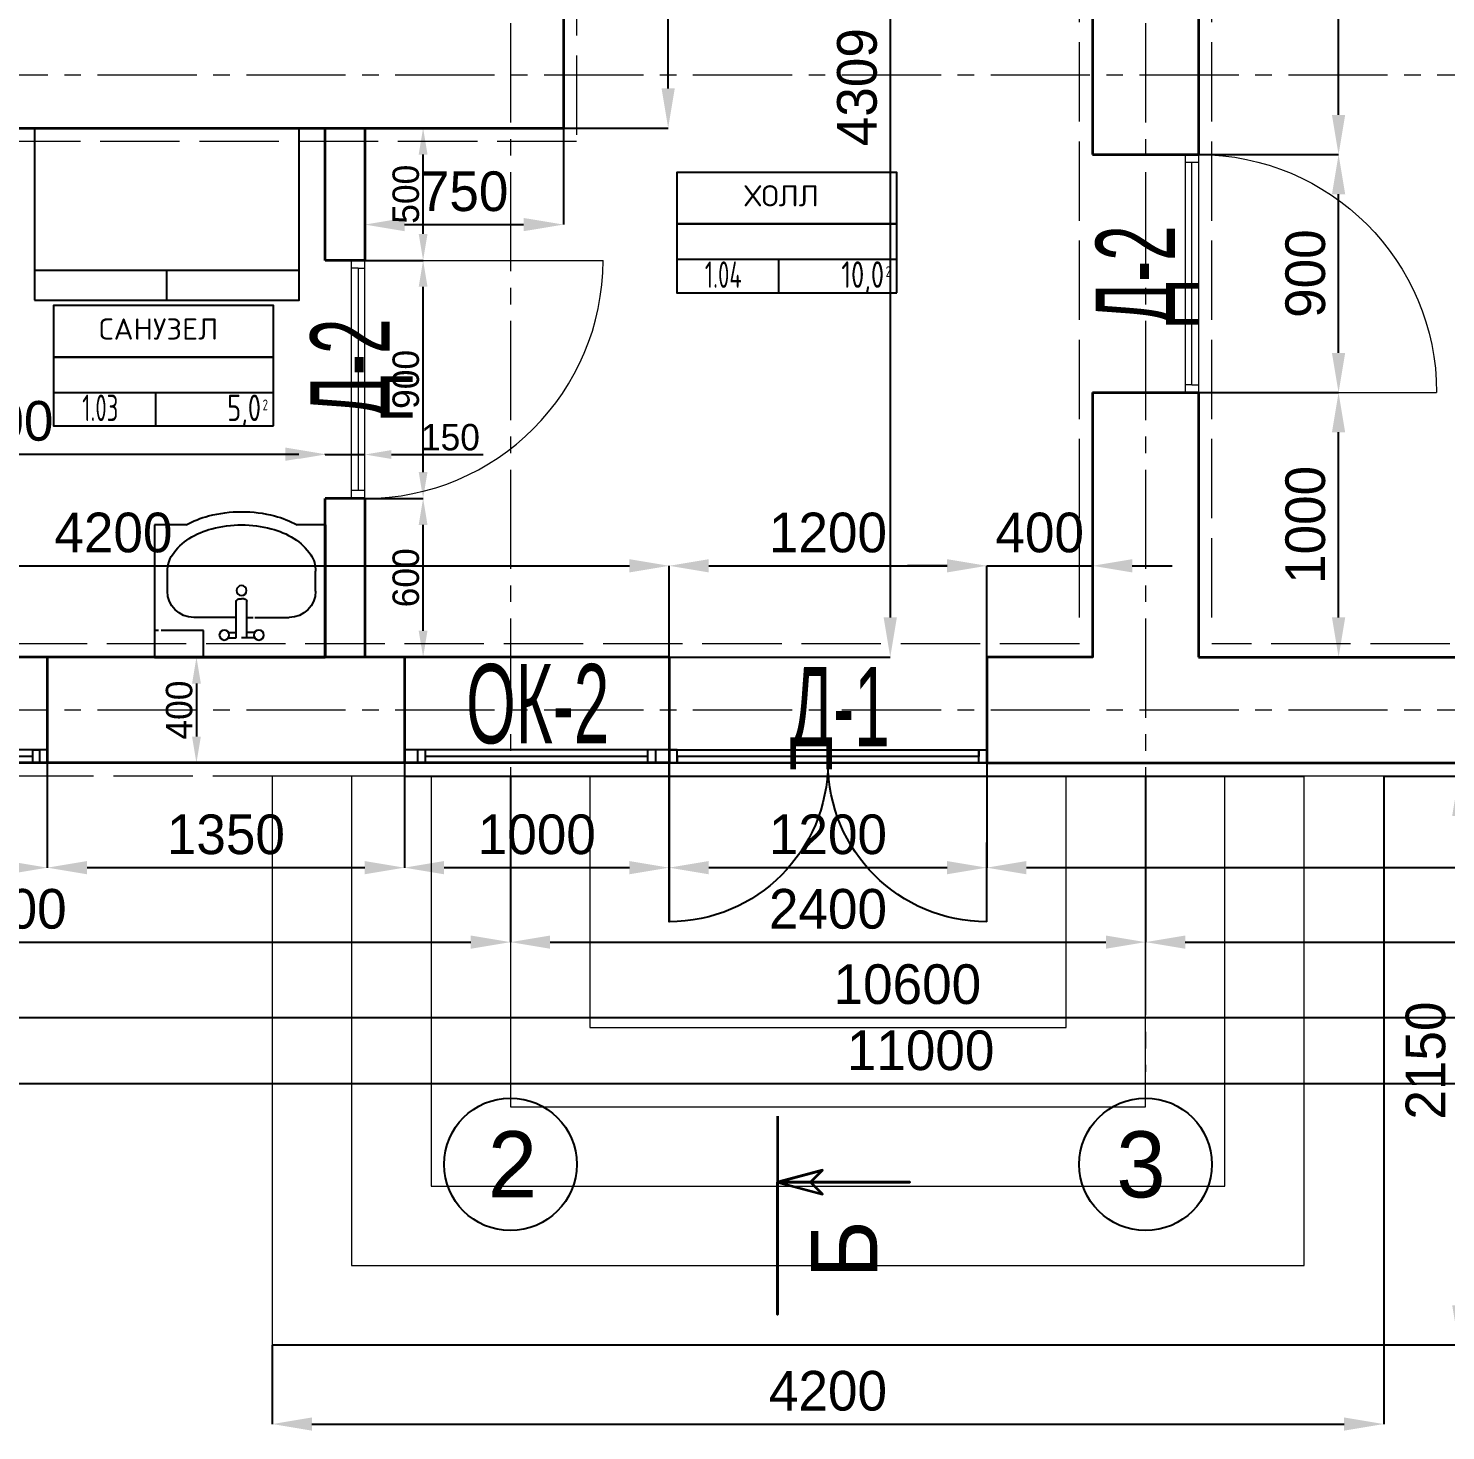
# Model space of a CAD drawing. Header units: millimetres. Extents: x 363119 to 453119, y -246250 to -184425.
# Drawn here: x 417033 to 422389, y -197335 to -192034 of the extents above; entities that cross this region are included whole.
import ezdxf
from ezdxf.enums import TextEntityAlignment as Align

# ---------------------------------------------------------------- set-up
doc = ezdxf.new("R2010")
doc.units = ezdxf.units.MM
doc.linetypes.add('ACAD_ISO02W100', pattern=[15, 12, -3])
doc.linetypes.add('CENTER2', pattern=[1.125, 0.75, -0.125, 0.125, -0.125])
for name, color, linetype, lineweight in [('ahsap', 222, 'Continuous', 13), ('Pencere No', 7, 'Continuous', 13), ('Н.С.', 7, 'Continuous', 35)]:
    doc.layers.add(name, color=color, linetype=linetype, lineweight=lineweight)
for name, color, linetype in [('AHSAP KAPI', 152, 'Continuous'), ('AKS', 252, 'CENTER2'), ('room_no', 7, 'Continuous'), ('SANTEH', 30, 'Continuous'), ('tefris', 8, 'Continuous')]:
    doc.layers.add(name, color=color, linetype=linetype)
doc.styles.add('1', font='ARIALN.TTF', dxfattribs={"width": 0.7})
doc.styles.add('CYRILLIC', font='cyriltlc.shx')
doc.styles.add('ROMANS', font='romans', dxfattribs={"width": 0.75})
doc.styles.add('YAZI', font='romans.shx')
doc.dimstyles.new('ISO-25', dxfattribs={"dimtxt": 100, "dimasz": 2.5, "dimexe": 1.25, "dimexo": 0.625, "dimtad": 1, "dimdec": 0, "dimtxsty": 'Standard', "dimcen": 2.5, "dimadec": 0, "dimazin": 0, "dimtfac": 1, "dimtdec": 0, "dimtmove": 0, "dimatfit": 3, "dimfxl": 0, "dimarcsym": 0})

# ---------------------------------------------------------------- blocks, each defined once
blk = doc.blocks.new('*D147')
at = {"layer": 'ahsap', "color": 0, "lineweight": -2}
for p, q in [((416510.2, -192410.7), (416507, -192410.7)), ((416508.2, -194260.7), (416508.2, -192560.7)), ((416510.2, -194410.7), (416507, -194410.7))]:
    blk.add_line(p, q, dxfattribs=at)
at = {"layer": 'ahsap', "color": 0}
for points in [[(416483.2, -192560.7), (416533.2, -192560.7), (416508.2, -192410.7)], [(416483.2, -194260.7), (416533.2, -194260.7), (416508.2, -194410.7)]]:
    blk.add_solid(points, dxfattribs=at)
at = {"layer": 'DEFPOINTS', "color": 0}
for p in [(416508.2, -192410.7), (417317.7, -192410.7), (417354.5, -194410.7)]:
    blk.add_point(p, dxfattribs=at)
at = {"layer": 'ahsap', "color": 0, "insert": (416383.2, -193342.6), "char_height": 150, "attachment_point": 5, "rotation": 90}
blk.add_mtext('2000', dxfattribs=at)
blk = doc.blocks.new('*D148')
at = {"layer": 'ahsap', "color": 0, "lineweight": -2}
for p, q in [((415054.7, -195202.9), (415054.7, -195772.9)), ((425654.7, -195202.9), (425654.7, -195772.9)), ((415204.7, -195772.7), (425504.7, -195772.7))]:
    blk.add_line(p, q, dxfattribs=at)
at = {"layer": 'ahsap', "color": 0}
for points in [[(415204.7, -195747.7), (415204.7, -195797.7), (415054.7, -195772.7)], [(425504.7, -195747.7), (425504.7, -195797.7), (425654.7, -195772.7)]]:
    blk.add_solid(points, dxfattribs=at)
at = {"layer": 'DEFPOINTS', "color": 0}
for p in [(415054.7, -195202.3), (425654.7, -195202.3), (425654.7, -195772.7)]:
    blk.add_point(p, dxfattribs=at)
at = {"layer": 'ahsap', "color": 0, "insert": (420354.7, -195647.7), "char_height": 150, "attachment_point": 5}
blk.add_mtext('10600', dxfattribs=at)
blk = doc.blocks.new('*D152')
at = {"layer": 'ahsap', "color": 0, "lineweight": -2}
for p, q in [((421254.7, -194862), (421254.7, -195488.2)), ((425654.7, -194862), (425654.7, -195488.2)), ((421404.7, -195487.9), (425504.7, -195487.9))]:
    blk.add_line(p, q, dxfattribs=at)
at = {"layer": 'ahsap', "color": 0}
for points in [[(421404.7, -195462.9), (421404.7, -195512.9), (421254.7, -195487.9)], [(425504.7, -195462.9), (425504.7, -195512.9), (425654.7, -195487.9)]]:
    blk.add_solid(points, dxfattribs=at)
at = {"layer": 'DEFPOINTS', "color": 0}
for p in [(421254.7, -194861.3), (425654.7, -194861.3), (425654.7, -195487.9)]:
    blk.add_point(p, dxfattribs=at)
at = {"layer": 'ahsap', "color": 0, "insert": (423454.7, -195362.9), "char_height": 150, "attachment_point": 5}
blk.add_mtext('4400', dxfattribs=at)
blk = doc.blocks.new('*D154')
at = {"layer": 'ahsap', "color": 0, "lineweight": -2}
for p, q in [((414904.7, -194861.3), (414904.7, -196023.1)), ((425904.7, -194861.3), (425904.7, -196023.1)), ((415054.7, -196022.9), (425754.7, -196022.9))]:
    blk.add_line(p, q, dxfattribs=at)
at = {"layer": 'ahsap', "color": 0}
for points in [[(415054.7, -195997.9), (415054.7, -196047.9), (414904.7, -196022.9)], [(425754.7, -195997.9), (425754.7, -196047.9), (425904.7, -196022.9)]]:
    blk.add_solid(points, dxfattribs=at)
at = {"layer": 'DEFPOINTS', "color": 0}
for p in [(414904.7, -194860.7), (425904.7, -194860.7), (425904.7, -196022.9)]:
    blk.add_point(p, dxfattribs=at)
at = {"layer": 'ahsap', "color": 0, "insert": (420404.7, -195897.9), "char_height": 150, "attachment_point": 5}
blk.add_mtext('11000', dxfattribs=at)
blk = doc.blocks.new('*D155')
at = {"layer": 'ahsap', "color": 0, "lineweight": -2}
for p, q in [((415054.7, -194861.3), (415054.7, -195488.2)), ((418854.7, -194862.6), (418854.7, -195488.2)), ((415204.7, -195487.9), (418704.7, -195487.9))]:
    blk.add_line(p, q, dxfattribs=at)
at = {"layer": 'ahsap', "color": 0}
for points in [[(415204.7, -195462.9), (415204.7, -195512.9), (415054.7, -195487.9)], [(418704.7, -195462.9), (418704.7, -195512.9), (418854.7, -195487.9)]]:
    blk.add_solid(points, dxfattribs=at)
at = {"layer": 'DEFPOINTS', "color": 0}
for p in [(415054.7, -194860.7), (418854.7, -194862), (418854.7, -195487.9)]:
    blk.add_point(p, dxfattribs=at)
at = {"layer": 'ahsap', "color": 0, "insert": (416954.7, -195362.9), "char_height": 150, "attachment_point": 5}
blk.add_mtext('3800', dxfattribs=at)
blk = doc.blocks.new('*D156')
at = {"layer": 'ahsap', "color": 0, "lineweight": -2}
for p, q in [((418854.7, -194863.2), (418854.7, -195488.2)), ((421254.7, -194863.2), (421254.7, -195488.2)), ((419004.7, -195487.9), (421104.7, -195487.9))]:
    blk.add_line(p, q, dxfattribs=at)
at = {"layer": 'ahsap', "color": 0}
for points in [[(419004.7, -195462.9), (419004.7, -195512.9), (418854.7, -195487.9)], [(421104.7, -195462.9), (421104.7, -195512.9), (421254.7, -195487.9)]]:
    blk.add_solid(points, dxfattribs=at)
at = {"layer": 'DEFPOINTS', "color": 0}
for p in [(418854.7, -194862.6), (421254.7, -194862.6), (421254.7, -195487.9)]:
    blk.add_point(p, dxfattribs=at)
at = {"layer": 'ahsap', "color": 0, "insert": (420054.7, -195362.9), "char_height": 150, "attachment_point": 5}
blk.add_mtext('2400', dxfattribs=at)
blk = doc.blocks.new('Дверь 1200')
blk.add_line((383630.8, -106584.6), (383630.8, -106534.6))
at = {"layer": 'AHSAP KAPI'}
blk.add_lwpolyline([(382430.8, -106559.6), (382430.8, -106534.6), (382460.8, -106534.6), (382460.8, -106584.6), (382430.8, -106584.6), (382430.8, -106559.6), (382430.8, -106584.6), (382460.8, -106584.6), (383601.3, -106584.6), (383630.8, -106584.6), (383631.3, -106534.6), (383601.3, -106534.6), (383601.3, -106584.6), (383601.3, -106559.6), (382460.8, -106559.6), (382460.8, -106534.6), (383601.3, -106534.6), (382430.8, -106534.6), (382460.8, -106534.6), (382430.8, -106534.6), (382430.8, -105934.6), (382430.8, -106534.6), (383631.3, -106534.6), (383630.8, -105934.6)], dxfattribs=at)
for centre, start, end in [((382430.8, -106534.6), 360, 90), ((383631.3, -106534.6), 90.0426, 180)]:
    blk.add_arc(centre, 600, start, end, dxfattribs=at)
blk = doc.blocks.new('Дверь 900')
at = {"layer": 'AHSAP KAPI', "lineweight": 5}
for p, q in [((355708.5, -118407.4), (355708.5, -117507.4)), ((356608.5, -118407.4), (355708.5, -118407.4)), ((355738.5, -118432.4), (355738.5, -118407.4)), ((356578.5, -118407.4), (356578.5, -118457.4)), ((356608.5, -118457.4), (355708.5, -118457.4)), ((355738.5, -118432.4), (356578.5, -118432.4)), ((355738.5, -118432.4), (355738.5, -118457.4))]:
    blk.add_line(p, q, dxfattribs=at)
for points in [[(355708.5, -118457.4), (355708.5, -118407.4)], [(356608.5, -118457.4), (356608.5, -118407.4)]]:
    blk.add_lwpolyline(points, dxfattribs=at)
blk.add_arc((355708.5, -118407.4), 900, 0, 90, dxfattribs=at)
blk = doc.blocks.new('*D158')
at = {"layer": 'ahsap', "color": 0, "lineweight": -2}
for p, q in [((421455.3, -193410.7), (421984.4, -193410.7)), ((421984.1, -194260.7), (421984.1, -193560.7)), ((421455.3, -194410.7), (421984.4, -194410.7))]:
    blk.add_line(p, q, dxfattribs=at)
at = {"layer": 'ahsap', "color": 0}
for points in [[(421959.1, -193560.7), (422009.1, -193560.7), (421984.1, -193410.7)], [(421959.1, -194260.7), (422009.1, -194260.7), (421984.1, -194410.7)]]:
    blk.add_solid(points, dxfattribs=at)
at = {"layer": 'DEFPOINTS', "color": 0}
for p in [(421454.7, -193410.7), (421984.1, -193410.7), (421454.7, -194410.7)]:
    blk.add_point(p, dxfattribs=at)
at = {"layer": 'ahsap', "color": 0, "insert": (421859.1, -193910.7), "char_height": 150, "attachment_point": 5, "rotation": 90}
blk.add_mtext('1000', dxfattribs=at)
blk = doc.blocks.new('*D183')
at = {"layer": 'ahsap', "color": 0, "lineweight": -2}
for p, q in [((421455.3, -192510.7), (421984.4, -192510.7)), ((421984.1, -193260.7), (421984.1, -192660.7)), ((421455.3, -193410.7), (421984.4, -193410.7))]:
    blk.add_line(p, q, dxfattribs=at)
at = {"layer": 'ahsap', "color": 0}
for points in [[(421959.1, -192660.7), (422009.1, -192660.7), (421984.1, -192510.7)], [(421959.1, -193260.7), (422009.1, -193260.7), (421984.1, -193410.7)]]:
    blk.add_solid(points, dxfattribs=at)
at = {"layer": 'DEFPOINTS', "color": 0}
for p in [(421454.7, -192510.7), (421984.1, -192510.7), (421454.7, -193410.7)]:
    blk.add_point(p, dxfattribs=at)
at = {"layer": 'ahsap', "color": 0, "insert": (421859.1, -192960.7), "char_height": 150, "attachment_point": 5, "rotation": 90}
blk.add_mtext('900', dxfattribs=at)
blk = doc.blocks.new('*D184')
at = {"layer": 'ahsap', "color": 0, "lineweight": -2}
for p, q in [((421455.3, -187210.7), (421984.4, -187210.7)), ((421984.1, -192360.7), (421984.1, -187360.7)), ((421455.3, -192510.7), (421984.4, -192510.7))]:
    blk.add_line(p, q, dxfattribs=at)
at = {"layer": 'ahsap', "color": 0}
for points in [[(421959.1, -187360.7), (422009.1, -187360.7), (421984.1, -187210.7)], [(421959.1, -192360.7), (422009.1, -192360.7), (421984.1, -192510.7)]]:
    blk.add_solid(points, dxfattribs=at)
at = {"layer": 'DEFPOINTS', "color": 0}
for p in [(421454.7, -187210.7), (421984.1, -187210.7), (421454.7, -192510.7)]:
    blk.add_point(p, dxfattribs=at)
at = {"layer": 'ahsap', "color": 0, "insert": (421859.1, -189860.7), "char_height": 150, "attachment_point": 5, "rotation": 90}
blk.add_mtext('5300', dxfattribs=at)
blk = doc.blocks.new('*D196')
at = {"layer": 'ahsap', "color": 0, "lineweight": -2}
for p, q in [((415254.7, -194410.1), (415254.7, -194065.1)), ((415404.7, -194065.3), (419304.3, -194065.3)), ((419454.3, -194410.1), (419454.3, -194065.1))]:
    blk.add_line(p, q, dxfattribs=at)
at = {"layer": 'ahsap', "color": 0}
for points in [[(415404.7, -194040.3), (415404.7, -194090.3), (415254.7, -194065.3)], [(419304.3, -194040.3), (419304.3, -194090.3), (419454.3, -194065.3)]]:
    blk.add_solid(points, dxfattribs=at)
at = {"layer": 'DEFPOINTS', "color": 0}
for p in [(419454.3, -194065.3), (415254.7, -194410.7), (419454.3, -194410.7)]:
    blk.add_point(p, dxfattribs=at)
at = {"layer": 'ahsap', "color": 0, "insert": (417354.5, -193940.3), "char_height": 150, "attachment_point": 5}
blk.add_mtext('4200', dxfattribs=at)
blk = doc.blocks.new('*D197')
at = {"layer": 'ahsap', "color": 0, "lineweight": -2}
for p, q in [((419454.3, -194410.1), (419454.3, -194065.1)), ((419604.3, -194065.3), (420504.7, -194065.3)), ((420654.7, -194410.1), (420654.7, -194065.1))]:
    blk.add_line(p, q, dxfattribs=at)
at = {"layer": 'ahsap', "color": 0}
for points in [[(419604.3, -194040.3), (419604.3, -194090.3), (419454.3, -194065.3)], [(420504.7, -194040.3), (420504.7, -194090.3), (420654.7, -194065.3)]]:
    blk.add_solid(points, dxfattribs=at)
at = {"layer": 'DEFPOINTS', "color": 0}
for p in [(420654.7, -194065.3), (419454.3, -194410.7), (420654.7, -194410.7)]:
    blk.add_point(p, dxfattribs=at)
at = {"layer": 'ahsap', "color": 0, "insert": (420054.5, -193940.3), "char_height": 150, "attachment_point": 5}
blk.add_mtext('1200', dxfattribs=at)
blk = doc.blocks.new('*D198')
at = {"layer": 'ahsap', "color": 0, "lineweight": -2}
for p, q in [((420504.7, -194065.3), (420354.7, -194065.3)), ((420654.7, -194410.1), (420654.7, -194065.1)), ((420654.7, -194065.3), (421054.7, -194065.3)), ((421054.7, -194410.1), (421054.7, -194065.1)), ((421204.7, -194065.3), (421354.7, -194065.3))]:
    blk.add_line(p, q, dxfattribs=at)
at = {"layer": 'ahsap', "color": 0}
for points in [[(420504.7, -194040.3), (420504.7, -194090.3), (420654.7, -194065.3)], [(421204.7, -194040.3), (421204.7, -194090.3), (421054.7, -194065.3)]]:
    blk.add_solid(points, dxfattribs=at)
at = {"layer": 'DEFPOINTS', "color": 0}
for p in [(421054.7, -194065.3), (420654.7, -194410.7), (421054.7, -194410.7)]:
    blk.add_point(p, dxfattribs=at)
at = {"layer": 'ahsap', "color": 0, "insert": (420854.7, -193940.3), "char_height": 150, "attachment_point": 5}
blk.add_mtext('400', dxfattribs=at)
blk = doc.blocks.new('*D200')
at = {"layer": 'ahsap', "color": 0, "lineweight": -2}
for p, q in [((417555.1, -194410.7), (417668.6, -194410.7)), ((417668.3, -194510.7), (417668.3, -194710.7)), ((417555.1, -194810.7), (417668.6, -194810.7))]:
    blk.add_line(p, q, dxfattribs=at)
at = {"layer": 'ahsap', "color": 0}
for points in [[(417651.6, -194510.7), (417685, -194510.7), (417668.3, -194410.7)], [(417651.6, -194710.7), (417685, -194710.7), (417668.3, -194810.7)]]:
    blk.add_solid(points, dxfattribs=at)
at = {"layer": 'DEFPOINTS', "color": 0}
for p in [(417554.5, -194410.7), (417554.5, -194810.7), (417668.3, -194810.7)]:
    blk.add_point(p, dxfattribs=at)
at = {"layer": 'ahsap', "color": 0, "insert": (417603.3, -194610.7), "char_height": 100, "attachment_point": 5, "rotation": 90}
blk.add_mtext('400', dxfattribs=at)
blk = doc.blocks.new('*D203')
at = {"layer": 'ahsap', "color": 0, "lineweight": -2}
for p, q in [((415654.7, -193641.4), (415654.7, -193644.7)), ((415804.7, -193643.4), (418004.7, -193643.4)), ((418154.7, -193641.4), (418154.7, -193644.7))]:
    blk.add_line(p, q, dxfattribs=at)
at = {"layer": 'ahsap', "color": 0}
for points in [[(415804.7, -193618.4), (415804.7, -193668.4), (415654.7, -193643.4)], [(418004.7, -193618.4), (418004.7, -193668.4), (418154.7, -193643.4)]]:
    blk.add_solid(points, dxfattribs=at)
at = {"layer": 'DEFPOINTS', "color": 0}
for p in [(415654.7, -192410.7), (418154.7, -192410.7), (418154.7, -193643.4)]:
    blk.add_point(p, dxfattribs=at)
at = {"layer": 'ahsap', "color": 0, "insert": (416904.7, -193518.4), "char_height": 150, "attachment_point": 5}
blk.add_mtext('2500', dxfattribs=at)
blk = doc.blocks.new('*D204')
at = {"layer": 'ahsap', "color": 0, "lineweight": -2}
for p, q in [((418054.7, -193644.7), (417954.7, -193644.7)), ((418154.7, -193644), (418154.7, -193644.4)), ((418154.7, -193644.7), (418304.7, -193644.7)), ((418304.7, -193644), (418304.7, -193644.4)), ((418404.7, -193644.7), (418751.4, -193644.7))]:
    blk.add_line(p, q, dxfattribs=at)
at = {"layer": 'ahsap', "color": 0}
for points in [[(418054.7, -193628), (418054.7, -193661.3), (418154.7, -193644.7)], [(418404.7, -193628), (418404.7, -193661.3), (418304.7, -193644.7)]]:
    blk.add_solid(points, dxfattribs=at)
at = {"layer": 'DEFPOINTS', "color": 0}
for p in [(418154.7, -193644.7), (418304.7, -193644.7), (418304.7, -193644.7)]:
    blk.add_point(p, dxfattribs=at)
at = {"layer": 'ahsap', "color": 0, "insert": (418628, -193579.7), "char_height": 100, "attachment_point": 5}
blk.add_mtext('150', dxfattribs=at)
blk = doc.blocks.new('roomno')
for p, q in [((1100.8, 344.4), (0, 344.4)), ((0, 344.4), (1100.8, 344.4)), ((1100.8, 165.9), (0, 165.9)), ((510.8, 0), (510.8, 165.9))]:
    blk.add_line(p, q)
blk.add_lwpolyline([(1100.8, 0), (1100.8, 602.5), (0, 602.5), (0, 0)], close=True)
at = {"style": 'CYRILLIC'}
for p in [(536.3, 498.9), (536.3, 373.6)]:
    blk.add_attdef('KOMNATA', text='', height=79.8, dxfattribs=at).set_placement(p, align=Align.CENTER)
at = {"style": 'ROMANS'}
for tag, width, p in [('LOBBY', 0.7, (533.4, 200.2)), ('001', 0.6, (233.3, 24.6))]:
    blk.add_attdef(tag, text='', height=107.8, dxfattribs=dict(at, width=width)).set_placement(p, align=Align.CENTER)
at = {"style": 'ROMANS', "width": 0.7}
blk.add_attdef('M', text='', height=107.8, dxfattribs=at).set_placement((1037.5, 24.8), align=Align.RIGHT)
blk.add_attdef('2', (1045.5, 78.9), '', height=53.9, dxfattribs=at)
blk = doc.blocks.new('Раковина')
at = {"layer": 'SANTEH', "color": 7}
for p, q in [((200378.1, 127107.9), (200878.1, 127107.9)), ((200378.1, 126988.4), (200378.1, 127107.9)), ((200777.8, 127092.5), (200777.8, 127107.9)), ((200628.1, 127058.9), (200553.1, 127058.9)), ((200777.8, 126922.7), (200777.8, 127083.1)), ((200728.1, 126798.9), (200728.1, 126958.9)), ((200877.8, 126922.7), (200777.8, 126922.7)), ((200784.9, 126827.6), (200784.9, 126798.9)), ((200804.9, 126828.3), (200804.9, 126798.9)), ((200657.9, 126788.9), (200657.9, 126778.9)), ((200657.9, 126768.9), (200657.9, 126778.9)), ((200804.9, 126798.9), (200667.9, 126798.9)), ((200804.9, 126729.4), (200804.9, 126778.9)), ((200804.9, 126758.9), (200667.9, 126758.9)), ((200728.1, 126758.9), (200728.1, 126735.4)), ((200728.1, 126728.3), (200728.1, 126598.9)), ((200784.9, 126730.1), (200784.9, 126758.9)), ((200378.1, 126462.9), (200378.1, 126569.3)), ((200628.1, 126498.9), (200553.1, 126498.9))]:
    blk.add_line(p, q, dxfattribs=at)
for points in [[(200553.1, 127058.9, 0.147373), (200491, 127040.1, 0.107136), (200429.4, 126976.8, 0.076468), (200392.4, 126890.7, 0.063415), (200378.1, 126778.9, 0.063415), (200392.4, 126667, 0.076468), (200429.4, 126580.9, 0.107136), (200491, 126517.6, 0.147373), (200553.1, 126498.9, 0.147373)], [(200378.1, 126988.4, 0.064268), (200344, 126903.3, 0.063415), (200328.1, 126778.9, 0.063415), (200344, 126654.4, 0.064268), (200378.1, 126569.3, 0.107136)]]:
    blk.add_lwpolyline(points, format="xyb", dxfattribs=at)
for centre in [(200794.4, 126844), (200626.4, 126778.9), (200794.4, 126713.7)]:
    blk.add_circle(centre, 18.9, dxfattribs=at)
for centre, radius, start, end in [((200628.1, 126958.9), 100, 0, 90), ((200667.9, 126788.9), 10, 90, 180), ((200667.9, 126768.9), 10, 180, 270), ((200628.1, 126598.9), 100, 270, 0)]:
    blk.add_arc(centre, radius, start, end, dxfattribs=at)
at = {"layer": 'Н.С.', "ltscale": 100}
for p in [(200878.1, 127107.9), (200378.1, 126462.9)]:
    blk.add_line(p, (200878.1, 126462.9), dxfattribs=at)
blk = doc.blocks.new('*D206')
at = {"layer": 'ahsap', "color": 0, "lineweight": -2}
for p, q in [((420105.3, -190101.3), (420290.3, -190101.3)), ((420290, -190251.3), (420290, -194260.7)), ((419454.9, -194410.7), (420290.3, -194410.7))]:
    blk.add_line(p, q, dxfattribs=at)
at = {"layer": 'ahsap', "color": 0}
for points in [[(420265, -190251.3), (420315, -190251.3), (420290, -190101.3)], [(420265, -194260.7), (420315, -194260.7), (420290, -194410.7)]]:
    blk.add_solid(points, dxfattribs=at)
at = {"layer": 'DEFPOINTS', "color": 0}
for p in [(420104.7, -190101.3), (419454.3, -194410.7), (420290, -194410.7)]:
    blk.add_point(p, dxfattribs=at)
at = {"layer": 'ahsap', "color": 0, "insert": (420165, -192256), "char_height": 150, "attachment_point": 5, "rotation": 90}
blk.add_mtext('4309', dxfattribs=at)
blk = doc.blocks.new('*D207')
at = {"layer": 'ahsap', "color": 0, "lineweight": -2}
for p, q in [((418304.7, -192411.3), (418304.7, -192775.7)), ((419054.7, -192411.3), (419054.7, -192775.7)), ((418454.7, -192775.4), (418904.7, -192775.4))]:
    blk.add_line(p, q, dxfattribs=at)
at = {"layer": 'ahsap', "color": 0}
for points in [[(418454.7, -192750.4), (418454.7, -192800.4), (418304.7, -192775.4)], [(418904.7, -192750.4), (418904.7, -192800.4), (419054.7, -192775.4)]]:
    blk.add_solid(points, dxfattribs=at)
at = {"layer": 'DEFPOINTS', "color": 0}
for p in [(418304.7, -192410.7), (419054.7, -192410.7), (419054.7, -192775.4)]:
    blk.add_point(p, dxfattribs=at)
at = {"layer": 'ahsap', "color": 0, "insert": (418679.7, -192650.4), "char_height": 150, "attachment_point": 5}
blk.add_mtext('750', dxfattribs=at)
blk = doc.blocks.new('pencere')
at = {"layer": 'AHSAP KAPI'}
for p, q in [((0, 2.5), (0, -2.5)), ((0, 2.5), (100, 2.5)), ((5, 2.5), (5, -2.5)), ((8, 2.5), (8, -2.5)), ((8, 0), (92, 0)), ((92, 2.5), (92, -2.5)), ((95, 2.5), (95, -2.5)), ((100, 2.5), (100, -2.5)), ((0, -2.5), (100, -2.5))]:
    blk.add_line(p, q, dxfattribs=at)
blk = doc.blocks.new('*D458')
at = {"layer": 'ahsap', "color": 0, "lineweight": -2}
for p, q in [((418305.3, -193810.7), (418525, -193810.7)), ((418524.8, -194310.7), (418524.8, -193910.7)), ((418305.3, -194410.7), (418525, -194410.7))]:
    blk.add_line(p, q, dxfattribs=at)
at = {"layer": 'ahsap', "color": 0}
for points in [[(418508.1, -193910.7), (418541.4, -193910.7), (418524.8, -193810.7)], [(418508.1, -194310.7), (418541.4, -194310.7), (418524.8, -194410.7)]]:
    blk.add_solid(points, dxfattribs=at)
at = {"layer": 'DEFPOINTS', "color": 0}
for p in [(418304.7, -193810.7), (418524.8, -193810.7), (418304.7, -194410.7)]:
    blk.add_point(p, dxfattribs=at)
at = {"layer": 'ahsap', "color": 0, "insert": (418459.8, -194110.7), "char_height": 100, "attachment_point": 5, "rotation": 90}
blk.add_mtext('600', dxfattribs=at)
blk = doc.blocks.new('*D459')
at = {"layer": 'ahsap', "color": 0, "lineweight": -2}
for p, q in [((418305.3, -192910.7), (418525, -192910.7)), ((418524.8, -193710.7), (418524.8, -193010.7)), ((418305.3, -193810.7), (418525, -193810.7))]:
    blk.add_line(p, q, dxfattribs=at)
at = {"layer": 'ahsap', "color": 0}
for points in [[(418508.1, -193010.7), (418541.4, -193010.7), (418524.8, -192910.7)], [(418508.1, -193710.7), (418541.4, -193710.7), (418524.8, -193810.7)]]:
    blk.add_solid(points, dxfattribs=at)
at = {"layer": 'DEFPOINTS', "color": 0}
for p in [(418304.7, -192910.7), (418524.8, -192910.7), (418304.7, -193810.7)]:
    blk.add_point(p, dxfattribs=at)
at = {"layer": 'ahsap', "color": 0, "insert": (418459.8, -193360.7), "char_height": 100, "attachment_point": 5, "rotation": 90}
blk.add_mtext('900', dxfattribs=at)
blk = doc.blocks.new('*D460')
at = {"layer": 'ahsap', "color": 0, "lineweight": -2}
for p, q in [((418305.3, -192410.7), (418525, -192410.7)), ((418524.8, -192810.7), (418524.8, -192510.7)), ((418305.3, -192910.7), (418525, -192910.7))]:
    blk.add_line(p, q, dxfattribs=at)
at = {"layer": 'ahsap', "color": 0}
for points in [[(418508.1, -192510.7), (418541.4, -192510.7), (418524.8, -192410.7)], [(418508.1, -192810.7), (418541.4, -192810.7), (418524.8, -192910.7)]]:
    blk.add_solid(points, dxfattribs=at)
at = {"layer": 'DEFPOINTS', "color": 0}
for p in [(418304.7, -192410.7), (418524.8, -192410.7), (418304.7, -192910.7)]:
    blk.add_point(p, dxfattribs=at)
at = {"layer": 'ahsap', "color": 0, "insert": (418459.8, -192660.7), "char_height": 100, "attachment_point": 5, "rotation": 90}
blk.add_mtext('500', dxfattribs=at)
blk = doc.blocks.new('*D461')
at = {"layer": 'ahsap', "color": 0, "lineweight": -2}
for p, q in [((419055.3, -191160.3), (419451, -191160.3)), ((419450.8, -192260.7), (419450.8, -191310.3)), ((419055.3, -192410.7), (419451, -192410.7))]:
    blk.add_line(p, q, dxfattribs=at)
at = {"layer": 'ahsap', "color": 0}
for points in [[(419425.8, -191310.3), (419475.8, -191310.3), (419450.8, -191160.3)], [(419425.8, -192260.7), (419475.8, -192260.7), (419450.8, -192410.7)]]:
    blk.add_solid(points, dxfattribs=at)
at = {"layer": 'DEFPOINTS', "color": 0}
for p in [(419054.7, -191160.3), (419450.8, -191160.3), (419054.7, -192410.7)]:
    blk.add_point(p, dxfattribs=at)
at = {"layer": 'ahsap', "color": 0, "insert": (419325.8, -191785.5), "char_height": 150, "attachment_point": 5, "rotation": 90}
blk.add_mtext('1250', dxfattribs=at)
blk = doc.blocks.new('*D498')
at = {"layer": 'ahsap', "color": 0, "lineweight": -2}
for p, q in [((416404.7, -194811.3), (416404.7, -195206.7)), ((417104.7, -194811.3), (417104.7, -195206.7)), ((416554.7, -195206.4), (416954.7, -195206.4))]:
    blk.add_line(p, q, dxfattribs=at)
at = {"layer": 'ahsap', "color": 0}
for points in [[(416554.7, -195181.4), (416554.7, -195231.4), (416404.7, -195206.4)], [(416954.7, -195181.4), (416954.7, -195231.4), (417104.7, -195206.4)]]:
    blk.add_solid(points, dxfattribs=at)
at = {"layer": 'DEFPOINTS', "color": 0}
for p in [(416404.7, -194810.7), (417104.7, -194810.7), (417104.7, -195206.4)]:
    blk.add_point(p, dxfattribs=at)
at = {"layer": 'ahsap', "color": 0, "insert": (416754.7, -195081.4), "char_height": 150, "attachment_point": 5}
blk.add_mtext('700', dxfattribs=at)
blk = doc.blocks.new('*D499')
at = {"layer": 'ahsap', "color": 0, "lineweight": -2}
for p, q in [((417104.7, -194811.3), (417104.7, -195206.7)), ((418454.3, -194811.3), (418454.3, -195206.7)), ((417254.7, -195206.4), (418304.3, -195206.4))]:
    blk.add_line(p, q, dxfattribs=at)
at = {"layer": 'ahsap', "color": 0}
for points in [[(417254.7, -195181.4), (417254.7, -195231.4), (417104.7, -195206.4)], [(418304.3, -195181.4), (418304.3, -195231.4), (418454.3, -195206.4)]]:
    blk.add_solid(points, dxfattribs=at)
at = {"layer": 'DEFPOINTS', "color": 0}
for p in [(417104.7, -194810.7), (418454.3, -194810.7), (418454.3, -195206.4)]:
    blk.add_point(p, dxfattribs=at)
at = {"layer": 'ahsap', "color": 0, "insert": (417779.5, -195081.4), "char_height": 150, "attachment_point": 5}
blk.add_mtext('1350', dxfattribs=at)
blk = doc.blocks.new('*D500')
at = {"layer": 'ahsap', "color": 0, "lineweight": -2}
for p, q in [((418454.3, -194811.3), (418454.3, -195206.7)), ((419454.3, -194811.3), (419454.3, -195206.7)), ((418604.3, -195206.4), (419304.3, -195206.4))]:
    blk.add_line(p, q, dxfattribs=at)
at = {"layer": 'ahsap', "color": 0}
for points in [[(418604.3, -195181.4), (418604.3, -195231.4), (418454.3, -195206.4)], [(419304.3, -195181.4), (419304.3, -195231.4), (419454.3, -195206.4)]]:
    blk.add_solid(points, dxfattribs=at)
at = {"layer": 'DEFPOINTS', "color": 0}
for p in [(418454.3, -194810.7), (419454.3, -194810.7), (419454.3, -195206.4)]:
    blk.add_point(p, dxfattribs=at)
at = {"layer": 'ahsap', "color": 0, "insert": (418954.3, -195081.4), "char_height": 150, "attachment_point": 5}
blk.add_mtext('1000', dxfattribs=at)
blk = doc.blocks.new('*D501')
at = {"layer": 'ahsap', "color": 0, "lineweight": -2}
for p, q in [((419454.3, -194811.3), (419454.3, -195206.7)), ((420654.7, -194812.2), (420654.7, -195206.7)), ((419604.3, -195206.4), (420504.7, -195206.4))]:
    blk.add_line(p, q, dxfattribs=at)
at = {"layer": 'ahsap', "color": 0}
for points in [[(419604.3, -195181.4), (419604.3, -195231.4), (419454.3, -195206.4)], [(420504.7, -195181.4), (420504.7, -195231.4), (420654.7, -195206.4)]]:
    blk.add_solid(points, dxfattribs=at)
at = {"layer": 'DEFPOINTS', "color": 0}
for p in [(419454.3, -194810.7), (420654.7, -194811.6), (420654.7, -195206.4)]:
    blk.add_point(p, dxfattribs=at)
at = {"layer": 'ahsap', "color": 0, "insert": (420054.5, -195081.4), "char_height": 150, "attachment_point": 5}
blk.add_mtext('1200', dxfattribs=at)
blk = doc.blocks.new('*D502')
at = {"layer": 'ahsap', "color": 0, "lineweight": -2}
for p, q in [((420654.7, -194811.3), (420654.7, -195206.7)), ((425854.7, -194811.3), (425854.7, -195206.7)), ((420804.7, -195206.4), (425704.7, -195206.4))]:
    blk.add_line(p, q, dxfattribs=at)
at = {"layer": 'ahsap', "color": 0}
for points in [[(420804.7, -195181.4), (420804.7, -195231.4), (420654.7, -195206.4)], [(425704.7, -195181.4), (425704.7, -195231.4), (425854.7, -195206.4)]]:
    blk.add_solid(points, dxfattribs=at)
at = {"layer": 'DEFPOINTS', "color": 0}
for p in [(420654.7, -194810.7), (425854.7, -194810.7), (425854.7, -195206.4)]:
    blk.add_point(p, dxfattribs=at)
at = {"layer": 'ahsap', "color": 0, "insert": (423254.7, -195081.4), "char_height": 150, "attachment_point": 5}
blk.add_mtext('5200', dxfattribs=at)
blk = doc.blocks.new('*D539')
at = {"layer": 'ahsap', "color": 0, "lineweight": -2}
for p, q in [((417954.7, -197011.3), (417954.7, -197309.9)), ((422154.7, -197011.3), (422154.7, -197309.9)), ((418104.7, -197309.7), (422004.7, -197309.7))]:
    blk.add_line(p, q, dxfattribs=at)
at = {"layer": 'ahsap', "color": 0}
for points in [[(418104.7, -197284.7), (418104.7, -197334.7), (417954.7, -197309.7)], [(422004.7, -197284.7), (422004.7, -197334.7), (422154.7, -197309.7)]]:
    blk.add_solid(points, dxfattribs=at)
at = {"layer": 'DEFPOINTS', "color": 0}
for p in [(417954.7, -197010.7), (422154.7, -197010.7), (422154.7, -197309.7)]:
    blk.add_point(p, dxfattribs=at)
at = {"layer": 'ahsap', "color": 0, "insert": (420054.7, -197184.7), "char_height": 150, "attachment_point": 5}
blk.add_mtext('4200', dxfattribs=at)
blk = doc.blocks.new('*D540')
at = {"layer": 'ahsap', "color": 0, "lineweight": -2}
for p, q in [((422155.3, -194860.7), (422438.8, -194860.7)), ((422438.5, -195010.7), (422438.5, -196860.7)), ((422155.3, -197010.7), (422438.8, -197010.7))]:
    blk.add_line(p, q, dxfattribs=at)
at = {"layer": 'ahsap', "color": 0}
for points in [[(422413.5, -195010.7), (422463.5, -195010.7), (422438.5, -194860.7)], [(422413.5, -196860.7), (422463.5, -196860.7), (422438.5, -197010.7)]]:
    blk.add_solid(points, dxfattribs=at)
at = {"layer": 'DEFPOINTS', "color": 0}
for p in [(422154.7, -194860.7), (422154.7, -197010.7), (422438.5, -197010.7)]:
    blk.add_point(p, dxfattribs=at)
at = {"layer": 'ahsap', "color": 0, "insert": (422313.5, -195935.7), "char_height": 150, "attachment_point": 5, "rotation": 90}
blk.add_mtext('2150', dxfattribs=at)

msp = doc.modelspace()

# ---------------------------------------------------------------- linework, layer by layer
at = {"color": 5}
msp.add_line((418454.3, -194860.7), (421854.2, -194860.7), dxfattribs=at)
at = {"color": 0}
msp.add_line((422154.7, -194860.7), (422154.7, -197010.7), dxfattribs=at)
at = {"color": 2}
msp.add_line((417954.7, -197010.7), (422154.7, -197010.7), dxfattribs=at)
at = {"color": 0, "lineweight": 9}
for points in [[(418254.7, -194860.7), (417954.7, -194860.7), (417954.7, -196713.3), (417954.7, -197010.7), (421854.3, -197010.7), (422154.7, -197010.7), (422154.7, -194860.7), (421854.7, -194860.7)], [(418554.7, -194860.7), (418254.7, -194860.7), (418254.7, -196413.3), (418254.7, -196710.7), (421554.1, -196710.7), (421854.7, -196710.7), (421854.7, -194860.7)], [(418854.7, -194860.7), (418554.7, -194860.7), (418554.7, -196113.3), (418554.7, -196410.7), (421254.2, -196410.7), (421554.7, -196410.7), (421554.7, -194860.7), (421254.7, -194860.7), (418854.7, -194860.7)], [(419154.3, -194860.7), (418854.7, -194860.7), (418854.7, -195813.3), (418854.7, -196110.7), (420954.2, -196110.7), (421254.4, -196110.7), (421254.7, -194860.7), (420954.3, -194860.7), (419154.3, -194860.7)], [(419454.3, -194860.7), (419154.3, -194860.7), (419154.3, -195810.7), (420654.3, -195810.7), (420954.3, -195810.7), (420954.3, -194860.7), (420654.7, -194860.7), (419454.3, -194860.7)]]:
    msp.add_lwpolyline(points, dxfattribs=at)
at = {"layer": 'ahsap', "color": 0, "lineweight": 35}
msp.add_line((418454.3, -194410.7), (418454.3, -194810.7), dxfattribs=at)
at = {"layer": 'ahsap', "color": 4, "linetype": 'ACAD_ISO02W100', "lineweight": 13, "ltscale": 25}
for points in [[(425904.7, -186860.7), (425904.7, -194610.7), (425904.7, -194860.7), (414804.7, -194860.7)], [(419104.7, -187260.7), (419104.7, -192460.7)], [(421004.7, -194260.7), (421004.7, -187260.7)], [(425404.7, -187260.7), (425404.7, -194360.7), (425404.7, -194360.7), (421504.7, -194360.7)], [(421504.7, -194260.7), (421504.7, -187260.7)], [(419104.7, -192460.7), (415304.7, -192460.7)], [(421004.7, -194360.7), (415304.7, -194360.7)]]:
    msp.add_lwpolyline(points, dxfattribs=at)
at = {"layer": 'ahsap', "color": 0, "lineweight": 35}
for points in [[(419054.7, -187210.7), (421054.7, -187210.7), (421054.7, -192510.7)], [(421454.7, -187210.7), (421454.7, -192510.7)], [(421454.7, -194410.7), (425454.7, -194410.7), (425454.7, -187210.7)], [(419054.7, -191160.3), (419054.7, -192410.7)], [(415654.7, -192410.7), (419054.7, -192410.7)], [(418154.7, -192910.7), (418154.7, -192410.7), (418304.7, -192410.7)], [(418304.7, -192410.7), (418304.7, -192910.7)], [(421054.7, -192510.7), (421454.7, -192510.7)], [(418304.7, -192910.7), (418154.7, -192910.7)], [(421054.7, -193410.7), (421054.7, -194410.7), (420654.7, -194410.7)], [(421054.7, -193410.7), (421454.7, -193410.7)], [(421454.7, -193410.7), (421454.7, -194410.7)], [(418304.7, -193810.7), (418154.7, -193810.7)], [(418304.7, -193810.7), (418304.7, -194410.7), (418154.7, -194410.7), (418154.7, -193810.7)], [(419454.3, -194410.7), (415654.7, -194410.7)], [(417104.7, -194410.7), (417104.7, -194810.7)], [(419454.3, -194410.7), (419454.3, -194810.7)], [(420654.7, -194410.7), (420654.7, -194810.7)], [(419454.3, -194810.7), (414854.7, -194810.7)], [(420654.7, -194810.7), (425854.7, -194810.7)], [(419864.3, -196145.7), (419864.3, -196895.7), (419864.3, -196395.7), (419864.3, -196395.7), (420364.3, -196395.7), (419864.3, -196395.7), (420033.4, -196350.4), (419864.3, -196395.7), (420033.4, -196441), (419988.1, -196395.7), (420033.4, -196350.4)]]:
    msp.add_lwpolyline(points, dxfattribs=at)
at = {"layer": 'ahsap'}
msp.add_lwpolyline([(421454.7, -193410.7), (421204.7, -193410.7)], dxfattribs=at)
at = {"layer": 'ahsap', "color": 2}
msp.add_lwpolyline([(421054.7, -194175), (421054.7, -194410.7), (420730.4, -194410.7)], dxfattribs=at)
at = {"layer": 'AHSAP KAPI'}
msp.add_lwpolyline([(417104.7, -194810.7), (417074.7, -194810.7), (417049.7, -194810.7), (417049.7, -194760.7), (417074.7, -194760.7), (417074.7, -194810.7), (417104.7, -194810.7), (417104.7, -194760.7), (417049.7, -194760.7), (416434.7, -194760.7), (416404.7, -194760.7), (416404.7, -194810.7), (416434.7, -194810.7), (416434.7, -194760.7), (416459.7, -194760.7), (416459.7, -194810.7), (416434.7, -194810.7), (417049.7, -194810.7), (417049.7, -194785.7), (416459.7, -194785.7)], dxfattribs=at)
at = {"layer": 'AKS', "lineweight": 5, "ltscale": 500}
for p, q in [((418854.7, -186389.6), (418854.7, -195977.9)), ((421254.7, -186389.6), (421254.7, -195977.9)), ((426107, -192210.7), (414056.7, -192210.7)), ((426107, -194610.7), (414056.7, -194610.7))]:
    msp.add_line(p, q, dxfattribs=at)
at = {"layer": 'AKS', "color": 0, "linetype": 'Continuous'}
for centre in [(418854.7, -196327.9), (421254.7, -196327.9)]:
    msp.add_circle(centre, 250.5, dxfattribs=at)
at = {"layer": 'tefris'}
for p, q in [((417056.4, -192948), (418056.4, -192948)), ((417556.4, -193060.7), (417556.4, -192948))]:
    msp.add_line(p, q, dxfattribs=at)
msp.add_lwpolyline([(417056.4, -193060.7), (418056.4, -193060.7), (418056.4, -192410.7), (417056.4, -192410.7)], close=True, dxfattribs=at)

# ---------------------------------------------------------------- block references
at = {"layer": 'ahsap', "xscale": -1}
for name, p, rotation in [('Дверь 900', (539862.1, -549119.2), 270), ('Дверь 1200', (37023.5, -301345.3), 180)]:
    msp.add_blockref(name, p, dxfattribs=dict(at, rotation=rotation))
at = {"layer": 'ahsap', "rotation": 270}
msp.add_blockref('Дверь 900', (536712.1, 162797.8), dxfattribs=at)
at = {"layer": 'AHSAP KAPI', "xscale": 10, "yscale": 10, "zscale": 10, "rotation": 180}
msp.add_blockref('pencere', (419454.3, -194785.7), dxfattribs=at)
at = {"layer": 'room_no'}
ref = msp.add_blockref('roomno', (419483, -193033.2), dxfattribs=dict(at, xscale=0.7552368622273207, yscale=0.7552368622273207, zscale=0.7552368621983202))
ref.add_attrib('KOMNATA', 'ХОЛЛ', dxfattribs={"layer": '0', "height": 80, "style": 'YAZI'}).set_placement((419879.5, -192706.5), align=Align.CENTER)
ref.add_attrib('001', '1.04', dxfattribs={"layer": '0', "height": 100, "style": 'ROMANS', "width": 0.6}).set_placement((419659.2, -193014.6), align=Align.CENTER)
ref.add_attrib('2', '2', (420272.7, -192973.6), dxfattribs={"layer": '0', "height": 40.7, "style": 'ROMANS', "width": 0.7})
ref.add_attrib('M', '10,0', dxfattribs={"layer": '0', "height": 100, "style": 'ROMANS', "width": 0.7}).set_placement((420266.6, -193014.4), align=Align.RIGHT)
ref = msp.add_blockref('roomno', (417128.6, -193536.8), dxfattribs=dict(at, xscale=0.7552368622273207, yscale=0.7552368622273207, zscale=0.7552368621983202))
ref.add_attrib('KOMNATA', 'САНУЗЕЛ', dxfattribs={"layer": '0', "height": 80, "style": 'YAZI'}).set_placement((417525.1, -193210.2), align=Align.CENTER)
ref.add_attrib('001', '1.03', dxfattribs={"layer": '0', "height": 100, "style": 'ROMANS', "width": 0.6}).set_placement((417304.8, -193518.2), align=Align.CENTER)
ref.add_attrib('2', '2', (417918.3, -193477.2), dxfattribs={"layer": '0', "height": 40.7, "style": 'ROMANS', "width": 0.7})
ref.add_attrib('M', '5,0', dxfattribs={"layer": '0', "height": 100, "style": 'ROMANS', "width": 0.7}).set_placement((417912.2, -193518.1), align=Align.RIGHT)
at = {"layer": 'Н.С.', "xscale": -1, "rotation": 90}
msp.add_blockref('Раковина', (544617.6, 6467.4), dxfattribs=at)

# ---------------------------------------------------------------- texts
at = {"layer": 'AKS', "color": 0}
for s, p in [('2', (418862.6, -196325.8)), ('3', (421237.4, -196327.9))]:
    msp.add_text(s, height=250, dxfattribs=at).set_placement(p, align=Align.MIDDLE)
msp.add_text('Б', height=250, rotation=90, dxfattribs=at).set_placement((420115.7, -196649.3), align=Align.MIDDLE)
at = {"layer": 'Pencere No', "style": '1', "width": 0.7}
for p in [(421366.5, -193155), (418399, -193507.6)]:
    msp.add_text('Д-2', height=300, rotation=90, dxfattribs=at).set_placement(p)
at = {"layer": 'Pencere No', "color": 0, "style": '1', "width": 0.7}
msp.add_text('ОК-2', height=300, dxfattribs=at).set_placement((418687.4, -194736.5))
at = {"layer": 'Pencere No', "style": '1', "width": 0.7}
msp.add_text('Д-1', height=300, dxfattribs=at).set_placement((419911, -194747.5))

# ---------------------------------------------------------------- dimensions: what is measured, and where the dimension line sits
at = {"layer": 'ahsap', "color": 0}
for base, p1, p2, override, picture, middle in [((421984.1, -187210.7), (421454.7, -192510.7), (421454.7, -187210.7), {"dimtxt": 150, "dimasz": 150, "dimexe": 0.25, "dimgap": 50, "dimdle": 0.25, "dimfxl": 0.25}, '*D184', (421859.1, -189860.7)), ((420290, -194410.7), (420104.7, -190101.3), (419454.3, -194410.7), {"dimtxt": 150, "dimasz": 150, "dimexe": 0.25, "dimgap": 50, "dimdle": 0.25, "dimfxl": 0.25}, '*D206', (420165, -192256)), ((419450.8, -191160.3), (419054.7, -192410.7), (419054.7, -191160.3), {"dimtxt": 150, "dimasz": 150, "dimexe": 0.25, "dimgap": 50, "dimdle": 0.25, "dimfxl": 0.25}, '*D461', (419325.8, -191785.5)), ((418524.8, -192410.7), (418304.7, -192910.7), (418304.7, -192410.7), {"dimasz": 100, "dimexe": 0.25, "dimgap": 15, "dimdle": 0.25, "dimfxl": 0.25}, '*D460', (418459.8, -192660.7)), ((421984.1, -192510.7), (421454.7, -193410.7), (421454.7, -192510.7), {"dimtxt": 150, "dimasz": 150, "dimexe": 0.25, "dimgap": 50, "dimdle": 0.25, "dimfxl": 0.25}, '*D183', (421859.1, -192960.7)), ((418524.8, -192910.7), (418304.7, -193810.7), (418304.7, -192910.7), {"dimasz": 100, "dimexe": 0.25, "dimgap": 15, "dimdle": 0.25, "dimfxl": 0.25}, '*D459', (418459.8, -193360.7)), ((421984.1, -193410.7), (421454.7, -194410.7), (421454.7, -193410.7), {"dimtxt": 150, "dimasz": 150, "dimexe": 0.25, "dimgap": 50, "dimdle": 0.25, "dimfxl": 0.25}, '*D158', (421859.1, -193910.7)), ((418524.8, -193810.7), (418304.7, -194410.7), (418304.7, -193810.7), {"dimasz": 100, "dimexe": 0.25, "dimgap": 15, "dimdle": 0.25, "dimfxl": 0.25}, '*D458', (418459.8, -194110.7)), ((422438.5, -197010.7), (422154.7, -194860.7), (422154.7, -197010.7), {"dimtxt": 150, "dimasz": 150, "dimexe": 0.25, "dimgap": 50, "dimdle": 0.25, "dimfxl": 0.25}, '*D540', (422313.5, -195935.7))]:
    dim = msp.add_linear_dim(base=base, p1=p1, p2=p2, angle=90, dimstyle='ISO-25', override=override, dxfattribs=at)
    dim.commit()
    dim.dimension.update_dxf_attribs({"geometry": picture, "text_midpoint": middle})
for base, p1, p2, override, picture, middle in [((418154.7, -193643.4), (415654.7, -192410.7), (418154.7, -192410.7), {"dimtxt": 150, "dimasz": 150, "dimgap": 50, "dimfxl": 2, "dimfxlon": 1}, '*D203', (416904.7, -193643.4)), ((421054.7, -194065.3), (420654.7, -194410.7), (421054.7, -194410.7), {"dimtxt": 150, "dimasz": 150, "dimexe": 0.25, "dimgap": 50, "dimdle": 0.25, "dimfxl": 0.25}, '*D198', (420854.7, -194065.3))]:
    dim = msp.add_linear_dim(base=base, p1=p1, p2=p2, dimstyle='ISO-25', override=override, dxfattribs=at)
    dim.commit()
    dim.dimension.update_dxf_attribs({"geometry": picture, "text_midpoint": middle, "dimtype": 160})
for base, p1, p2, override, picture, middle in [((416508.2, -192410.7), (417354.5, -194410.7), (417317.7, -192410.7), {"dimtxt": 150, "dimasz": 150, "dimgap": 50, "dimfxl": 2, "dimfxlon": 1}, '*D147', (416508.2, -193342.6)), ((417668.3, -194810.7), (417554.5, -194410.7), (417554.5, -194810.7), {"dimasz": 100, "dimexe": 0.25, "dimgap": 15, "dimdle": 0.25, "dimfxl": 0.25}, '*D200', (417668.3, -194610.7))]:
    dim = msp.add_linear_dim(base=base, p1=p1, p2=p2, angle=90, dimstyle='ISO-25', override=override, dxfattribs=at)
    dim.commit()
    dim.dimension.update_dxf_attribs({"geometry": picture, "text_midpoint": middle, "dimtype": 160})
for base, p1, p2, override, picture, middle in [((419054.7, -192775.4), (418304.7, -192410.7), (419054.7, -192410.7), {"dimtxt": 150, "dimasz": 150, "dimexe": 0.25, "dimgap": 50, "dimdle": 0.25, "dimfxl": 0.25}, '*D207', (418679.7, -192650.4)), ((418304.7, -193644.7), (418154.7, -193644.7), (418304.7, -193644.7), {"dimasz": 100, "dimexe": 0.25, "dimgap": 15, "dimdle": 0.25, "dimfxl": 0.25}, '*D204', (418628, -193579.7)), ((419454.3, -194065.3), (415254.7, -194410.7), (419454.3, -194410.7), {"dimtxt": 150, "dimasz": 150, "dimexe": 0.25, "dimgap": 50, "dimdle": 0.25, "dimfxl": 0.25}, '*D196', (417354.5, -193940.3)), ((420654.7, -194065.3), (419454.3, -194410.7), (420654.7, -194410.7), {"dimtxt": 150, "dimasz": 150, "dimexe": 0.25, "dimgap": 50, "dimdle": 0.25, "dimfxl": 0.25}, '*D197', (420054.5, -193940.3)), ((417104.7, -195206.4), (416404.7, -194810.7), (417104.7, -194810.7), {"dimtxt": 150, "dimasz": 150, "dimexe": 0.25, "dimgap": 50, "dimdle": 0.25, "dimfxl": 0.25}, '*D498', (416754.7, -195081.4)), ((418454.3, -195206.4), (417104.7, -194810.7), (418454.3, -194810.7), {"dimtxt": 150, "dimasz": 150, "dimexe": 0.25, "dimgap": 50, "dimdle": 0.25, "dimfxl": 0.25}, '*D499', (417779.5, -195081.4)), ((419454.3, -195206.4), (418454.3, -194810.7), (419454.3, -194810.7), {"dimtxt": 150, "dimasz": 150, "dimexe": 0.25, "dimgap": 50, "dimdle": 0.25, "dimfxl": 0.25}, '*D500', (418954.3, -195081.4)), ((420654.7, -195206.4), (419454.3, -194810.7), (420654.7, -194811.6), {"dimtxt": 150, "dimasz": 150, "dimexe": 0.25, "dimgap": 50, "dimdle": 0.25, "dimfxl": 0.25}, '*D501', (420054.5, -195081.4)), ((425854.7, -195206.4), (420654.7, -194810.7), (425854.7, -194810.7), {"dimtxt": 150, "dimasz": 150, "dimexe": 0.25, "dimgap": 50, "dimdle": 0.25, "dimfxl": 0.25}, '*D502', (423254.7, -195081.4)), ((425904.7, -196022.9), (414904.7, -194860.7), (425904.7, -194860.7), {"dimtxt": 150, "dimasz": 150, "dimexe": 0.25, "dimgap": 50, "dimdle": 0.25, "dimfxl": 0.25}, '*D154', (420404.7, -195897.9)), ((418854.7, -195487.9), (415054.7, -194860.7), (418854.7, -194862), {"dimtxt": 150, "dimasz": 150, "dimexe": 0.25, "dimgap": 50, "dimdle": 0.25, "dimfxl": 0.25}, '*D155', (416954.7, -195362.9)), ((421254.7, -195487.9), (418854.7, -194862.6), (421254.7, -194862.6), {"dimtxt": 150, "dimasz": 150, "dimexe": 0.25, "dimgap": 50, "dimdle": 0.25, "dimfxl": 0.25}, '*D156', (420054.7, -195362.9)), ((425654.7, -195487.9), (421254.7, -194861.3), (425654.7, -194861.3), {"dimtxt": 150, "dimasz": 150, "dimexe": 0.25, "dimgap": 50, "dimdle": 0.25, "dimfxl": 0.25}, '*D152', (423454.7, -195362.9)), ((425654.7, -195772.7), (415054.7, -195202.3), (425654.7, -195202.3), {"dimtxt": 150, "dimasz": 150, "dimexe": 0.25, "dimgap": 50, "dimdle": 0.25, "dimfxl": 0.25}, '*D148', (420354.7, -195647.7)), ((422154.7, -197309.7), (417954.7, -197010.7), (422154.7, -197010.7), {"dimtxt": 150, "dimasz": 150, "dimexe": 0.25, "dimgap": 50, "dimdle": 0.25, "dimfxl": 0.25}, '*D539', (420054.7, -197184.7))]:
    dim = msp.add_linear_dim(base=base, p1=p1, p2=p2, dimstyle='ISO-25', override=override, dxfattribs=at)
    dim.commit()
    dim.dimension.update_dxf_attribs({"geometry": picture, "text_midpoint": middle})

doc.saveas('drawing.dxf')
